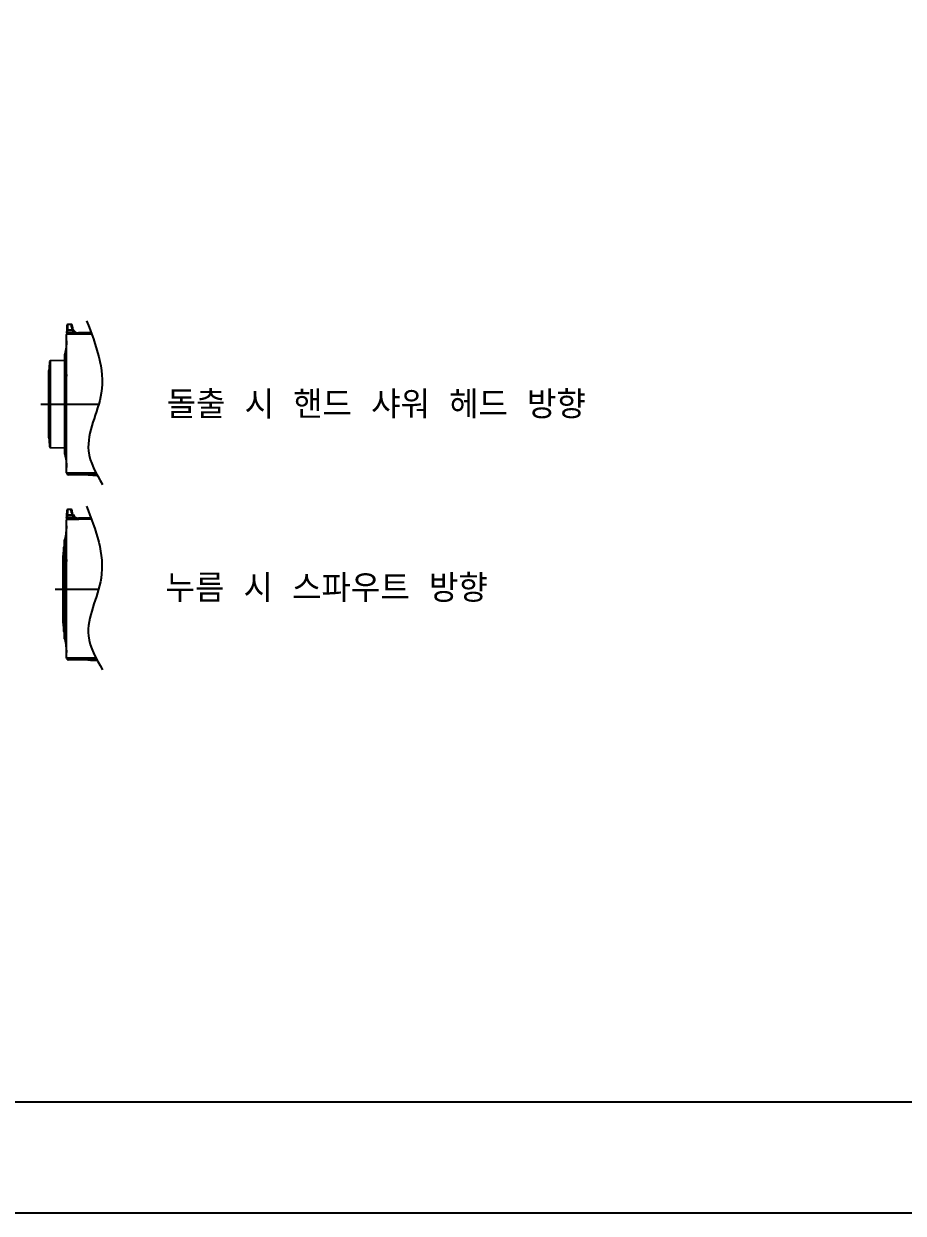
# Model space of a CAD drawing. Extents: x -3383 to -2963, y -4299 to -3705.
# Drawn here: x -3277.2 to -3166.6, y -4299.4 to -4149.8 of the extents above; entities that cross this region are included whole.
import ezdxf

# ---------------------------------------------------------------- set-up
doc = ezdxf.new("R2010")
doc.units = 0
doc.header["$LTSCALE"] = 7
doc.linetypes.add('CENTER', pattern=[2, 1.25, -0.25, 0.25, -0.25])
doc.layers.get('0').update_dxf_attribs({"color": 2, "linetype": 'CONTINUOUS'})
for name, color, linetype in [('6', 7, 'CONTINUOUS'), ('CL', 1, 'CENTER'), ('D', 2, 'CONTINUOUS')]:
    doc.layers.add(name, color=color, linetype=linetype)
doc.styles.add('GHS', font='ROMANS.shx', dxfattribs={"bigfont": 'GHS.shx'})

msp = doc.modelspace()

# ---------------------------------------------------------------- linework, layer by layer
at = {"color": 4}
msp.add_line((-3348.612468, -4285.421113), (-2973.612468, -4285.421113), dxfattribs=at)
at = {"layer": '6', "color": 7, "linetype": 'Continuous'}
for p, q in [((-3271.811042, -4188.287155), (-3271.828177, -4188.614112)), ((-3271.781142, -4187.716627), (-3271.811042, -4188.287155)), ((-3271.245676, -4187.598169), (-3271.656314, -4187.598169)), ((-3271.060962, -4188.05089), (-3271.122575, -4187.701463)), ((-3269.334783, -4188.670654), (-3270.322356, -4188.670654)), ((-3271.835071, -4197.627734), (-3271.835071, -4188.875572)), ((-3271.712253, -4188.750591), (-3268.724715, -4188.698443)), ((-3271.703349, -4188.745654), (-3271.287689, -4188.745654)), ((-3272.061535, -4197.627734), (-3272.061535, -4191.408429)), ((-3274.009546, -4192.802734), (-3274.009546, -4202.452734)), ((-3272.061471, -4192.150436), (-3273.841838, -4192.165973)), ((-3272.061471, -4192.150436), (-3273.841838, -4192.165973)), ((-3274.053451, -4201.877734), (-3274.053451, -4193.377734)), ((-3274.053451, -4201.877734), (-3274.053451, -4193.377734)), ((-3272.061535, -4203.847039), (-3272.061535, -4197.627734)), ((-3271.835071, -4206.252734), (-3271.835071, -4197.627734)), ((-3273.841838, -4203.089495), (-3272.061471, -4203.105032)), ((-3273.841838, -4203.089495), (-3272.061471, -4203.105032)), ((-3268.004488, -4206.502734), (-3271.585071, -4206.502734)), ((-3271.796514, -4211.006767), (-3271.826414, -4211.577295)), ((-3271.261047, -4210.888309), (-3271.671685, -4210.888309)), ((-3271.076333, -4211.34103), (-3271.137946, -4210.991603)), ((-3271.850443, -4220.917874), (-3271.850443, -4212.165712)), ((-3271.826414, -4211.577295), (-3271.843549, -4211.904252)), ((-3271.727624, -4212.040731), (-3268.740087, -4211.988583)), ((-3271.71872, -4212.035794), (-3271.303061, -4212.035794)), ((-3269.350155, -4211.960794), (-3270.337727, -4211.960794)), ((-3272.076906, -4220.917874), (-3272.076906, -4214.698569)), ((-3272.076843, -4215.440576), (-3272.076906, -4215.440577)), ((-3272.076843, -4215.440576), (-3272.076906, -4215.440577)), ((-3272.281214, -4225.167874), (-3272.281214, -4216.667874)), ((-3272.281214, -4225.167874), (-3272.281214, -4216.667874)), ((-3272.237309, -4216.092874), (-3272.237309, -4225.742874)), ((-3272.076906, -4227.137179), (-3272.076906, -4220.917874)), ((-3271.850443, -4229.542874), (-3271.850443, -4220.917874)), ((-3272.076906, -4226.395172), (-3272.076843, -4226.395172)), ((-3272.076906, -4226.395172), (-3272.076843, -4226.395172)), ((-3268.01986, -4229.792874), (-3271.600443, -4229.792874))]:
    msp.add_line(p, q, dxfattribs=at)
at = {"layer": '6', "color": 3, "linetype": 'Continuous'}
for p, q in [((-3271.703235, -4188.60976), (-3271.6861, -4188.282803)), ((-3271.060055, -4188.60976), (-3271.703235, -4188.60976)), ((-3271.6861, -4188.282803), (-3271.113737, -4188.282803)), ((-3271.836147, -4197.627734), (-3271.836147, -4189.675618)), ((-3268.679396, -4188.821866), (-3271.835071, -4188.875572)), ((-3272.05423, -4197.627734), (-3272.05423, -4191.348435)), ((-3274.023214, -4192.971908), (-3274.023214, -4202.283561)), ((-3274.009302, -4192.796689), (-3274.009302, -4202.45878)), ((-3273.965248, -4192.279814), (-3273.965248, -4202.975654)), ((-3273.965248, -4192.279814), (-3273.965248, -4202.975654)), ((-3273.841838, -4203.089495), (-3273.841838, -4192.165973)), ((-3273.841838, -4203.089495), (-3273.841838, -4192.165973)), ((-3271.835071, -4193.877734), (-3271.835071, -4194.127734)), ((-3272.05423, -4203.907033), (-3272.05423, -4197.627734)), ((-3271.836147, -4205.579851), (-3271.836147, -4197.627734)), ((-3271.835071, -4206.252734), (-3268.135907, -4206.252734)), ((-3268.694767, -4212.112006), (-3271.850443, -4212.165712)), ((-3271.718606, -4211.8999), (-3271.701471, -4211.572943)), ((-3271.075426, -4211.8999), (-3271.718606, -4211.8999)), ((-3271.701471, -4211.572943), (-3271.129108, -4211.572943)), ((-3271.851518, -4220.917874), (-3271.851518, -4212.965758)), ((-3272.193012, -4215.569954), (-3272.193012, -4226.265794)), ((-3272.193012, -4215.569954), (-3272.193012, -4226.265794)), ((-3272.069601, -4220.917874), (-3272.069601, -4214.638575)), ((-3272.069601, -4226.379635), (-3272.069601, -4215.456113)), ((-3272.069601, -4226.379635), (-3272.069601, -4215.456113)), ((-3272.250977, -4216.262048), (-3272.250977, -4225.573701)), ((-3272.237065, -4216.086829), (-3272.237065, -4225.74892)), ((-3271.850443, -4217.167874), (-3271.850443, -4217.417874)), ((-3272.069601, -4227.197173), (-3272.069601, -4220.917874)), ((-3271.851518, -4228.869991), (-3271.851518, -4220.917874)), ((-3271.850443, -4229.542874), (-3268.151279, -4229.542874))]:
    msp.add_line(p, q, dxfattribs=at)
at = {"layer": '6', "color": 7, "linetype": 'Continuous', "extrusion": (0, 0, -1)}
for centre, radius, start, end in [((3271.703349, -4188.620654), 0.125, 270, 3), ((3279.335071, -4189.548616), 7.5, 180.970266, 193.885118), ((3279.335071, -4205.706853), 7.5, 166.114882, 179.029734), ((3271.71872, -4211.910794), 0.125, 270, 3), ((3279.350443, -4212.838756), 7.5, 180.970266, 193.885118), ((3279.350443, -4228.996993), 7.5, 166.114882, 179.029734)]:
    msp.add_arc(centre, radius, start, end, dxfattribs=at)
at = {"layer": '6', "color": 7, "linetype": 'Continuous'}
for centre, radius, start, end in [((-3271.656314, -4187.723169), 0.125, 90, 177), ((-3271.245676, -4187.723169), 0.125, 10, 90), ((-3270.322356, -4187.920654), 0.75, 205.235186, 270), ((-3271.711165, -4189.677734), 0.125, 172.41654, 179.029734), ((-3271.710071, -4188.875572), 0.125, 91, 180), ((-3214.273301, -4197.627734), 59.931034, 174.880426, 175.933465), ((-3214.273301, -4197.627734), 59.931034, 175.544408, 175.933465), ((-3214.273301, -4197.627734), 59.931034, 174.880426, 175.376366), ((-3273.840747, -4192.290969), 0.125, 90.5, 174.880426), ((-3273.840747, -4192.290969), 0.125, 90.5, 174.880426), ((-3214.273301, -4197.627734), 59.931034, 184.066535, 184.455592), ((-3214.273301, -4197.627734), 59.931034, 184.066535, 185.119574), ((-3214.273301, -4197.627734), 59.931034, 184.623634, 185.119574), ((-3273.840747, -4202.9645), 0.125, 185.119574, 269.5), ((-3273.840747, -4202.9645), 0.125, 185.119574, 269.5), ((-3271.711165, -4205.577734), 0.125, 180.970266, 187.58346), ((-3271.585071, -4206.252734), 0.25, 180, 270), ((-3269.077711, -4206.389913), 0.125, 244.497867, 265.870797), ((-3267.335071, -4182.251367), 24.326367, 265.870797, 268.50758052), ((-3271.671685, -4211.013309), 0.125, 90, 177), ((-3271.261047, -4211.013309), 0.125, 10, 90), ((-3271.725443, -4212.165712), 0.125, 91, 180), ((-3270.337727, -4211.210794), 0.75, 205.235186, 270), ((-3271.726536, -4212.967874), 0.125, 172.41654, 179.029734), ((-3212.501064, -4220.917874), 59.931034, 174.880426, 175.933465), ((-3212.501064, -4220.917874), 59.931034, 174.880426, 175.376366), ((-3272.06851, -4215.581109), 0.125, 90.5, 174.880426), ((-3272.06851, -4215.581109), 0.125, 90.5, 174.880426), ((-3212.501064, -4220.917874), 59.931034, 175.544408, 175.933465), ((-3212.501064, -4220.917874), 59.931034, 184.066535, 184.455592), ((-3212.501064, -4220.917874), 59.931034, 184.066535, 185.119574), ((-3212.501064, -4220.917874), 59.931034, 184.623634, 185.119574), ((-3272.06851, -4226.25464), 0.125, 185.119574, 269.5), ((-3272.06851, -4226.25464), 0.125, 185.119574, 269.5), ((-3271.726536, -4228.867874), 0.125, 180.970266, 187.58346), ((-3271.600443, -4229.542874), 0.25, 180, 270), ((-3269.093082, -4229.680053), 0.125, 244.497867, 265.870797), ((-3267.350443, -4205.541507), 24.326367, 265.870797, 268.50758052)]:
    msp.add_arc(centre, radius, start, end, dxfattribs=at)
at = {"layer": '6', "color": 3, "linetype": 'Continuous'}
for centre in [(-3270.322242, -4187.90976), (-3270.337613, -4211.1999)]:
    msp.add_arc(centre, 0.875, 205.235186, 249.91987, dxfattribs=at)
for centre, major_axis, ratio, start_param, end_param in [((-3271.703349, -4188.620654), (0.124829, -0.006542), 0.087085, 1.5744476628, 3.1415926536), ((-3271.686214, -4188.293697), (0.124829, -0.006542), 0.087085, 1.5744476628, 3.1415926536), ((-3271.703349, -4188.620654), (0, -0.125), 0.000915, 0, 1.6580627894), ((-3271.689068, -4188.348169), (0.032755, 0.75), 0.000152, 4.7996620889, 6.2831919531), ((-3271.135472, -4188.348169), (-0.110204, 0.75), 0.000149, 5.1689872799, 6.2831633778), ((-3271.184063, -4188.072596), (0.123101, 0.021706), 0.435381, 0, 1.4933458766), ((-3271.113851, -4188.293697), (0.113071, 0.053292), 0.078506, 0, 1.532805325), ((-3270.322356, -4188.795654), (0, 0.125), 0.000915, 5.3003015352, 6.2831853072), ((-3271.70444, -4211.638309), (0.032755, 0.75), 0.000152, 4.7996620889, 6.2831919531), ((-3271.150843, -4211.638309), (-0.110204, 0.75), 0.000149, 5.1689872799, 6.2831633778), ((-3271.71872, -4211.910794), (0.124829, -0.006542), 0.087085, 1.5744476628, 3.1415926536), ((-3271.701585, -4211.583837), (0.124829, -0.006542), 0.087085, 1.5744476628, 3.1415926536), ((-3271.71872, -4211.910794), (0, -0.125), 0.000915, 0, 1.6580627894), ((-3271.199434, -4211.362736), (0.123101, 0.021706), 0.435381, 0, 1.4933458766), ((-3271.129222, -4211.583837), (0.113071, 0.053292), 0.078506, 0, 1.532805325), ((-3270.337727, -4212.085794), (0, 0.125), 0.000915, 5.3003015352, 6.2831853072)]:
    msp.add_ellipse(centre, major_axis=major_axis, ratio=ratio, start_param=start_param, end_param=end_param, dxfattribs=at)
at = {"layer": '6', "color": 7, "linetype": 'Continuous'}
for centre, major_axis, ratio, start_param, end_param in [((-3271.192985, -4185.495633), (-0.291954, 3.299856), 0.113195, 2.8236295389, 2.9440711146), ((-3269.334783, -4188.795654), (0, 0.125), 0.000915, 5.4773726685, 6.2831853072), ((-3271.208357, -4208.785773), (-0.291954, 3.299856), 0.113195, 2.8236295389, 2.9440711146), ((-3269.350155, -4212.085794), (0, 0.125), 0.000915, 5.4773726685, 6.2831853072)]:
    msp.add_ellipse(centre, major_axis=major_axis, ratio=ratio, start_param=start_param, end_param=end_param, dxfattribs=at)
at = {"layer": '6', "color": 3, "linetype": 'Continuous'}
for points, knots in [([(-3271.060055, -4188.609759), (-3271.058987, -4188.611269), (-3271.058, -4188.612846), (-3271.057141, -4188.614487), (-3271.055759, -4188.617124), (-3271.05469, -4188.619981), (-3271.054157, -4188.622912), (-3271.053824, -4188.624743), (-3271.053696, -4188.626623), (-3271.053784, -4188.628479), (-3271.05394, -4188.631735), (-3271.054783, -4188.634983), (-3271.056055, -4188.637962), (-3271.056677, -4188.639417), (-3271.057402, -4188.640827), (-3271.0582, -4188.642188), (-3271.062472, -4188.649474), (-3271.068672, -4188.655513), (-3271.07505, -4188.660894), (-3271.078076, -4188.663448), (-3271.081205, -4188.665867), (-3271.084388, -4188.668187), (-3271.096602, -4188.677089), (-3271.109595, -4188.684693), (-3271.122616, -4188.69169), (-3271.151666, -4188.707301), (-3271.181496, -4188.720104), (-3271.209976, -4188.729775), (-3271.231389, -4188.737046), (-3271.252444, -4188.74257), (-3271.271753, -4188.744716), (-3271.277204, -4188.745322), (-3271.282533, -4188.745654), (-3271.287689, -4188.745654)], [0, 0, 0, 0, 0.0169231243, 0.0169231243, 0.0169231243, 0.0443362821, 0.0443362821, 0.0443362821, 0.0613424744, 0.0613424744, 0.0613424744, 0.0915273102, 0.0915273102, 0.0915273102, 0.1060864209, 0.1060864209, 0.1060864209, 0.1855511471, 0.1855511471, 0.1855511471, 0.2229337239, 0.2229337239, 0.2229337239, 0.3667795654, 0.3667795654, 0.3667795654, 0.6894689581, 0.6894689581, 0.6894689581, 0.9319280317, 0.9319280317, 0.9319280317, 1, 1, 1, 1]), ([(-3271.18396, -4188.017481), (-3271.180791, -4188.039034), (-3271.176972, -4188.061054), (-3271.172458, -4188.083318), (-3271.168345, -4188.103606), (-3271.163643, -4188.12415), (-3271.158339, -4188.144772), (-3271.146544, -4188.190629), (-3271.13162, -4188.237272), (-3271.113737, -4188.282803)], [0, 0, 0, 0, 0.2533661499, 0.2533661499, 0.2533661499, 0.4841912938, 0.4841912938, 0.4841912938, 1, 1, 1, 1]), ([(-3271.100133, -4188.742037), (-3271.095877, -4188.737977), (-3271.091657, -4188.733796), (-3271.087493, -4188.729507), (-3271.076474, -4188.718158), (-3271.065687, -4188.70588), (-3271.056134, -4188.692419), (-3271.047327, -4188.680009), (-3271.039285, -4188.666234), (-3271.03488, -4188.651204), (-3271.033845, -4188.647674), (-3271.033016, -4188.644064), (-3271.032443, -4188.640412)], [0, 0, 0, 0, 0.1513490457, 0.1513490457, 0.1513490457, 0.5476436135, 0.5476436135, 0.5476436135, 0.9152490274, 0.9152490274, 0.9152490274, 1, 1, 1, 1]), ([(-3271.075426, -4211.899899), (-3271.074358, -4211.901409), (-3271.073372, -4211.902986), (-3271.072512, -4211.904627), (-3271.07113, -4211.907264), (-3271.070061, -4211.910121), (-3271.069528, -4211.913052), (-3271.069195, -4211.914883), (-3271.069067, -4211.916763), (-3271.069156, -4211.918619), (-3271.069311, -4211.921875), (-3271.070154, -4211.925123), (-3271.071427, -4211.928102), (-3271.072048, -4211.929557), (-3271.072773, -4211.930967), (-3271.073571, -4211.932328), (-3271.077844, -4211.939614), (-3271.084043, -4211.945653), (-3271.090421, -4211.951034), (-3271.093447, -4211.953588), (-3271.096576, -4211.956007), (-3271.09976, -4211.958327), (-3271.111973, -4211.967229), (-3271.124967, -4211.974833), (-3271.137987, -4211.98183), (-3271.167038, -4211.997441), (-3271.196867, -4212.010244), (-3271.225347, -4212.019915), (-3271.246761, -4212.027186), (-3271.267816, -4212.03271), (-3271.287124, -4212.034856), (-3271.292575, -4212.035462), (-3271.297905, -4212.035794), (-3271.303061, -4212.035794)], [0, 0, 0, 0, 0.0169231243, 0.0169231243, 0.0169231243, 0.0443362821, 0.0443362821, 0.0443362821, 0.0613424744, 0.0613424744, 0.0613424744, 0.0915273102, 0.0915273102, 0.0915273102, 0.1060864209, 0.1060864209, 0.1060864209, 0.1855511471, 0.1855511471, 0.1855511471, 0.2229337239, 0.2229337239, 0.2229337239, 0.3667795654, 0.3667795654, 0.3667795654, 0.6894689581, 0.6894689581, 0.6894689581, 0.9319280317, 0.9319280317, 0.9319280317, 1, 1, 1, 1]), ([(-3271.199331, -4211.307622), (-3271.196163, -4211.329174), (-3271.192344, -4211.351194), (-3271.18783, -4211.373458), (-3271.183716, -4211.393746), (-3271.179014, -4211.41429), (-3271.17371, -4211.434912), (-3271.161915, -4211.480769), (-3271.146991, -4211.527412), (-3271.129108, -4211.572943)], [0, 0, 0, 0, 0.2533661499, 0.2533661499, 0.2533661499, 0.4841912938, 0.4841912938, 0.4841912938, 1, 1, 1, 1]), ([(-3271.115505, -4212.032177), (-3271.111248, -4212.028117), (-3271.107029, -4212.023936), (-3271.102864, -4212.019647), (-3271.091845, -4212.008298), (-3271.081059, -4211.99602), (-3271.071505, -4211.982559), (-3271.062698, -4211.970149), (-3271.054657, -4211.956374), (-3271.050251, -4211.941344), (-3271.049217, -4211.937814), (-3271.048388, -4211.934204), (-3271.047814, -4211.930552)], [0, 0, 0, 0, 0.1513490457, 0.1513490457, 0.1513490457, 0.5476436135, 0.5476436135, 0.5476436135, 0.9152490274, 0.9152490274, 0.9152490274, 1, 1, 1, 1])]:
    msp.add_open_spline(points, degree=3, knots=knots, dxfattribs=at)
at = {"layer": '6', "color": 7, "linetype": 'Continuous'}
for points, knots in [([(-3271.00078, -4188.240405), (-3271.016037, -4188.208034), (-3271.028896, -4188.174576), (-3271.039007, -4188.141812), (-3271.04356, -4188.127059), (-3271.04759, -4188.112373), (-3271.051107, -4188.097916), (-3271.054989, -4188.081954), (-3271.058259, -4188.066214), (-3271.060962, -4188.05089)], [0, 0, 0, 0, 0.5150856637, 0.5150856637, 0.5150856637, 0.7455090253, 0.7455090253, 0.7455090253, 1, 1, 1, 1]), ([(-3271.032443, -4188.640412), (-3271.035624, -4188.633278), (-3271.040156, -4188.626598), (-3271.045667, -4188.621047), (-3271.049661, -4188.617024), (-3271.054203, -4188.613514), (-3271.058975, -4188.610444), (-3271.059333, -4188.610214), (-3271.059694, -4188.609988), (-3271.060054, -4188.609759)], [0, 0, 0, 0, 0.5643240888, 0.5643240888, 0.5643240888, 0.9692813784, 0.9692813784, 0.9692813784, 1, 1, 1, 1]), ([(-3271.016151, -4211.530545), (-3271.031408, -4211.498174), (-3271.044268, -4211.464716), (-3271.054378, -4211.431952), (-3271.058931, -4211.417199), (-3271.062962, -4211.402513), (-3271.066478, -4211.388056), (-3271.070361, -4211.372094), (-3271.073631, -4211.356354), (-3271.076333, -4211.34103)], [0, 0, 0, 0, 0.5150856637, 0.5150856637, 0.5150856637, 0.7455090253, 0.7455090253, 0.7455090253, 1, 1, 1, 1]), ([(-3271.047814, -4211.930552), (-3271.050996, -4211.923418), (-3271.055527, -4211.916738), (-3271.061038, -4211.911187), (-3271.065033, -4211.907164), (-3271.069575, -4211.903654), (-3271.074346, -4211.900585), (-3271.074705, -4211.900354), (-3271.075066, -4211.900128), (-3271.075426, -4211.8999)], [0, 0, 0, 0, 0.5643240888, 0.5643240888, 0.5643240888, 0.9692813784, 0.9692813784, 0.9692813784, 1, 1, 1, 1])]:
    msp.add_open_spline(points, degree=3, knots=knots, dxfattribs=at)
for points in [[(-3268.734963, -4188.670654), (-3268.912674, -4188.670654), (-3269.122401, -4188.670654), (-3269.334783, -4188.670654)], [(-3268.750335, -4211.960794), (-3268.928046, -4211.960794), (-3269.137773, -4211.960794), (-3269.350155, -4211.960794)]]:
    msp.add_open_spline(points, degree=3, dxfattribs=at)
at = {"layer": 'CL'}
for p, q in [((-3275.053451, -4197.627734), (-3267.794941, -4197.627734)), ((-3273.281214, -4220.917874), (-3267.810312, -4220.917874))]:
    msp.add_line(p, q, dxfattribs=at)
at = {"layer": 'D'}
msp.add_lwpolyline([(-3382.612468, -3705.421113), (-2962.612468, -3705.421113), (-2962.612468, -4299.421113), (-3382.612468, -4299.421113)], close=True, dxfattribs=at)
for points in [[(-3269.309704, -4187.155628), (-3267.478861, -4196.243302), (-3269.073462, -4203.50164), (-3267.301684, -4207.750421)], [(-3269.325075, -4210.445768), (-3267.494232, -4219.533442), (-3269.088833, -4226.79178), (-3267.317055, -4231.040561)]]:
    msp.add_spline(points, degree=3, dxfattribs=at)

# ---------------------------------------------------------------- texts
at = {"layer": 'D', "style": 'GHS'}
for s, p in [('돌출 시 핸드 샤워 헤드 방향', (-3259.24606, -4199.439378)), ('누름 시 스파우트 방향', (-3259.384255, -4222.539348))]:
    msp.add_text(s, height=3.5, dxfattribs=at).set_placement(p)

doc.saveas('drawing.dxf')
